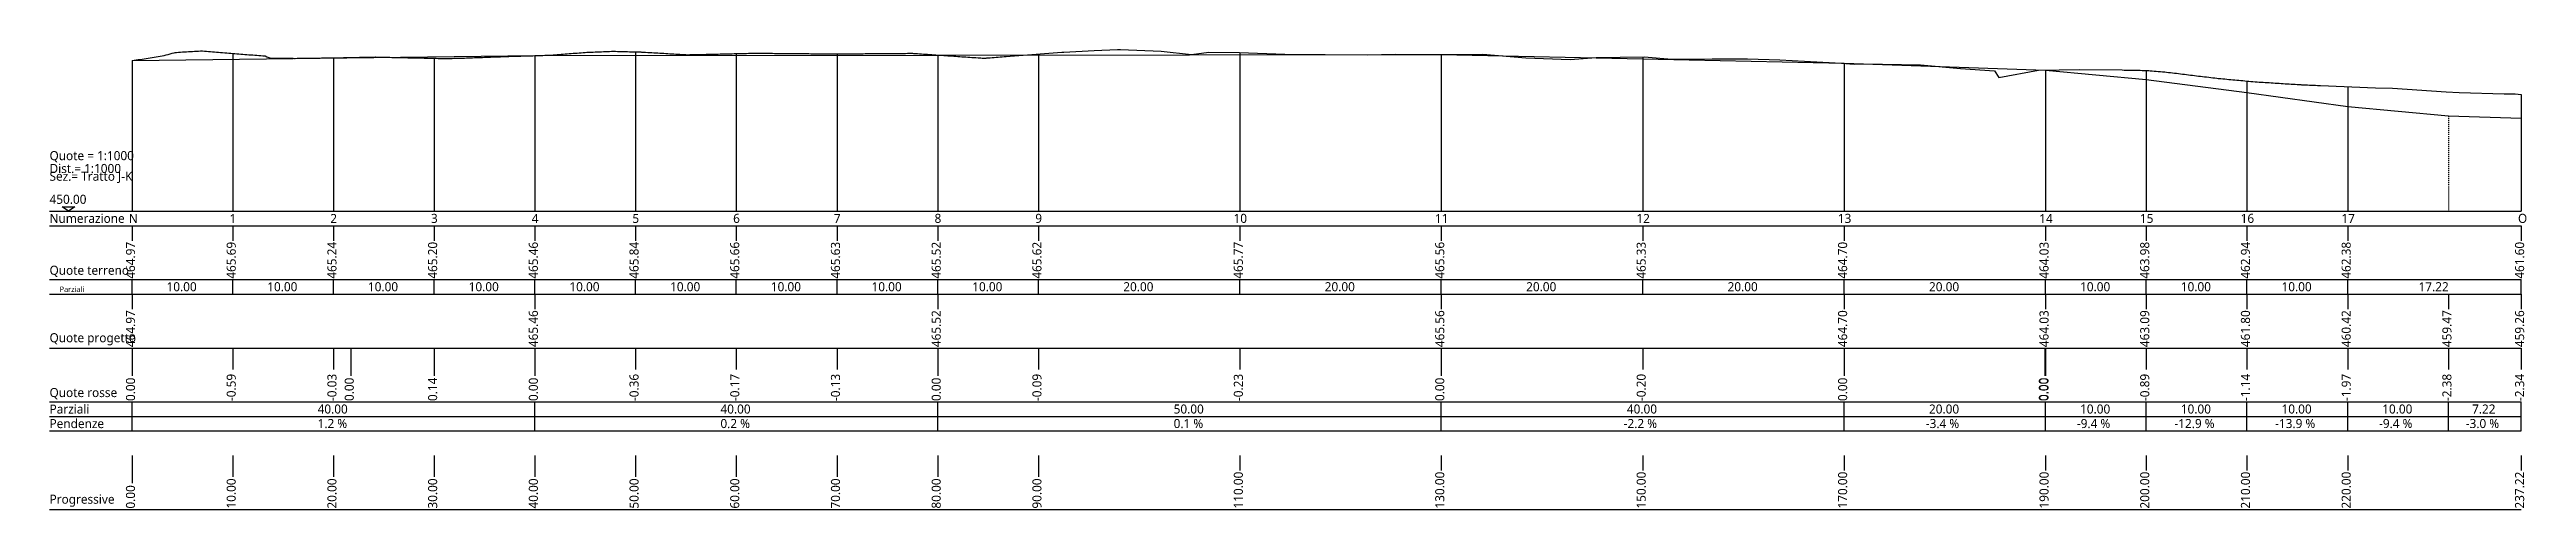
# Model space of a CAD drawing. Header units: metres. Extents: x 619713 to 619959, y 4496645 to 4496691.
import ezdxf

# ---------------------------------------------------------------- set-up
doc = ezdxf.new("R2010")
doc.units = ezdxf.units.M
doc.linetypes.add('THOPOS0', pattern=[1, 1])
doc.linetypes.add('THOPOS3', pattern=[0.2, 0.1, -0.1])
for name, color, linetype in [('Linee fincatura', 7, 'THOPOS0'), ('Linee sezione progetto', 7, 'THOPOS3'), ('Linee sezione terreno', 7, 'THOPOS0'), ('PR_PROFILO COSTRUZIONE', 10, 'THOPOS0'), ('PR_PROFILO REALE', 253, 'THOPOS0'), ('Testi fincatura', 7, 'THOPOS0')]:
    doc.layers.add(name, color=color, linetype=linetype)
doc.styles.get("Standard").update_dxf_attribs({"font": 'trebuc.ttf'})

msp = doc.modelspace()

# ---------------------------------------------------------------- linework, layer by layer
at = {"layer": 'Linee fincatura'}
for p, q in [((619712.660775, 4496675.022714), (619958.070063, 4496675.022714)), ((619712.660775, 4496673.582711), (619958.070063, 4496673.582711)), ((619712.660775, 4496668.2277), (619958.070063, 4496668.2277)), ((619720.850775, 4496666.787698), (619720.850775, 4496668.227698)), ((619730.85077, 4496666.787698), (619730.85077, 4496668.227698)), ((619740.850765, 4496666.787698), (619740.850765, 4496668.227698)), ((619750.85076, 4496666.787698), (619750.85076, 4496668.227698)), ((619760.850754, 4496666.787698), (619760.850754, 4496668.227698)), ((619770.850749, 4496666.787698), (619770.850749, 4496668.227698)), ((619780.850743, 4496666.787698), (619780.850743, 4496668.227698)), ((619790.850738, 4496666.787698), (619790.850738, 4496668.227698)), ((619800.850733, 4496666.787698), (619800.850733, 4496668.227698)), ((619810.850729, 4496666.787698), (619810.850729, 4496668.227698)), ((619830.850729, 4496666.787698), (619830.850729, 4496668.227698)), ((619850.850729, 4496666.787698), (619850.850729, 4496668.227698)), ((619870.850729, 4496666.787698), (619870.850729, 4496668.227698)), ((619890.850729, 4496666.787698), (619890.850729, 4496668.227698)), ((619910.850729, 4496666.787698), (619910.850729, 4496668.227698)), ((619920.850728, 4496666.787698), (619920.850728, 4496668.227698)), ((619930.850727, 4496666.787698), (619930.850727, 4496668.227698)), ((619940.850726, 4496666.787698), (619940.850726, 4496668.227698)), ((619958.070063, 4496666.787698), (619958.070063, 4496668.227698)), ((619712.660775, 4496666.787698), (619958.070063, 4496666.787698)), ((619712.660775, 4496661.432687), (619958.070063, 4496661.432687)), ((619712.660775, 4496656.077676), (619958.070063, 4496656.077676)), ((619720.850775, 4496654.637673), (619720.850775, 4496656.077673)), ((619760.850754, 4496654.637673), (619760.850754, 4496656.077673)), ((619800.850733, 4496654.637673), (619800.850733, 4496656.077673)), ((619850.850729, 4496654.637673), (619850.850729, 4496656.077673)), ((619890.850729, 4496654.637673), (619890.850729, 4496656.077673)), ((619910.850729, 4496654.637673), (619910.850729, 4496656.077673)), ((619920.850728, 4496654.637673), (619920.850728, 4496656.077673)), ((619930.850727, 4496654.637673), (619930.850727, 4496656.077673)), ((619940.850726, 4496654.637673), (619940.850726, 4496656.077673)), ((619950.850726, 4496654.637673), (619950.850726, 4496656.077673)), ((619958.070063, 4496654.637673), (619958.070063, 4496656.077673)), ((619712.660775, 4496654.637673), (619958.070063, 4496654.637673)), ((619712.660775, 4496653.197671), (619958.070063, 4496653.197671)), ((619720.850775, 4496653.197671), (619720.850775, 4496654.637671)), ((619760.850754, 4496653.197671), (619760.850754, 4496654.637671)), ((619800.850733, 4496653.197671), (619800.850733, 4496654.637671)), ((619850.850729, 4496653.197671), (619850.850729, 4496654.637671)), ((619890.850729, 4496653.197671), (619890.850729, 4496654.637671)), ((619910.850729, 4496653.197671), (619910.850729, 4496654.637671)), ((619920.850728, 4496653.197671), (619920.850728, 4496654.637671)), ((619930.850727, 4496653.197671), (619930.850727, 4496654.637671)), ((619940.850726, 4496653.197671), (619940.850726, 4496654.637671)), ((619950.850726, 4496653.197671), (619950.850726, 4496654.637671)), ((619958.070063, 4496653.197671), (619958.070063, 4496654.637671)), ((619712.660775, 4496645.394692), (619958.070063, 4496645.394692))]:
    msp.add_line(p, q, dxfattribs=at)
msp.add_lwpolyline([(619714.550775, 4496675.022714), (619713.920775, 4496675.472714), (619715.180775, 4496675.472714), (619714.550775, 4496675.022714)], close=True, dxfattribs=at)
at = {"layer": 'Linee sezione progetto'}
for p, q in [((619720.850775, 4496689.990029), (619720.850775, 4496675.022714)), ((619760.850754, 4496690.483041), (619760.850754, 4496675.022714)), ((619800.850733, 4496690.543221), (619800.850733, 4496675.022714)), ((619850.850729, 4496690.586465), (619850.850729, 4496675.022714)), ((619890.850729, 4496689.726022), (619890.850729, 4496675.022714)), ((619910.850729, 4496689.051492), (619910.850729, 4496675.022714)), ((619920.850728, 4496688.11266), (619920.850728, 4496675.022714)), ((619930.850727, 4496686.825167), (619930.850727, 4496675.022714)), ((619940.850726, 4496685.438007), (619940.850726, 4496675.022714)), ((619950.850726, 4496684.497584), (619950.850726, 4496675.022714)), ((619958.070063, 4496684.282905), (619958.070063, 4496675.022714))]:
    msp.add_line(p, q, dxfattribs=at)
at = {"layer": 'Linee sezione terreno'}
for p, q in [((619720.850775, 4496689.990029), (619720.850775, 4496675.022714)), ((619730.85077, 4496690.708077), (619730.85077, 4496675.022714)), ((619740.850765, 4496690.264993), (619740.850765, 4496675.022714)), ((619750.85076, 4496690.222634), (619750.85076, 4496675.022714)), ((619760.850754, 4496690.483041), (619760.850754, 4496675.022714)), ((619770.850749, 4496690.858407), (619770.850749, 4496675.022714)), ((619780.850743, 4496690.682961), (619780.850743, 4496675.022714)), ((619790.850738, 4496690.654885), (619790.850738, 4496675.022714)), ((619800.850733, 4496690.543221), (619800.850733, 4496675.022714)), ((619810.850729, 4496690.645577), (619810.850729, 4496675.022714)), ((619830.850729, 4496690.79493), (619830.850729, 4496675.022714)), ((619850.850729, 4496690.586465), (619850.850729, 4496675.022714)), ((619870.850729, 4496690.351296), (619870.850729, 4496675.022714)), ((619890.850729, 4496689.726022), (619890.850729, 4496675.022714)), ((619910.850729, 4496689.051492), (619910.850729, 4496675.022714)), ((619920.850728, 4496689.006722), (619920.850728, 4496675.022714)), ((619930.850727, 4496687.960305), (619930.850727, 4496675.022714)), ((619940.850726, 4496687.404275), (619940.850726, 4496675.022714)), ((619958.070063, 4496686.618905), (619958.070063, 4496675.022714))]:
    msp.add_line(p, q, dxfattribs=at)
at = {"layer": 'PR_PROFILO COSTRUZIONE'}
msp.add_lwpolyline([(619720.850775, 4496689.990029), (619760.850754, 4496690.483041), (619800.850733, 4496690.543221), (619850.850729, 4496690.586465), (619890.850729, 4496689.726022), (619910.850729, 4496689.051492), (619920.850728, 4496688.11266), (619930.850727, 4496686.825167), (619940.850726, 4496685.438007), (619950.850726, 4496684.497584), (619958.070063, 4496684.282905)], dxfattribs=at)
at = {"layer": 'PR_PROFILO REALE'}
msp.add_lwpolyline([(619720.850775, 4496689.990029), (619721.050775, 4496690.020364), (619721.250775, 4496690.051003), (619721.450775, 4496690.081948), (619721.650775, 4496690.113168), (619721.850775, 4496690.144692), (619722.050775, 4496690.176492), (619722.250775, 4496690.208596), (619722.450775, 4496690.241006), (619722.650775, 4496690.27369), (619722.850774, 4496690.30668), (619723.050774, 4496690.339974), (619723.250774, 4496690.373544), (619723.450774, 4496690.407418), (619723.650774, 4496690.441567), (619723.850774, 4496690.476022), (619724.050774, 4496690.510751), (619724.148624, 4496690.527871), (619724.250774, 4496690.55549), (619724.450774, 4496690.609933), (619724.650774, 4496690.664742), (619724.850773, 4496690.719979), (619725.050773, 4496690.775582), (619725.141004, 4496690.800851), (619725.250773, 4496690.807748), (619725.450773, 4496690.820229), (619725.650773, 4496690.83262), (619725.850773, 4496690.844949), (619726.050773, 4496690.857186), (619726.250773, 4496690.869332), (619726.450773, 4496690.881417), (619726.650773, 4496690.89338), (619726.850773, 4496690.905282), (619727.050772, 4496690.917123), (619727.250772, 4496690.928842), (619727.450772, 4496690.940499), (619727.650772, 4496690.952065), (619727.750128, 4496690.957772), (619727.850772, 4496690.949807), (619728.050772, 4496690.933938), (619728.250772, 4496690.918038), (619728.450772, 4496690.902078), (619728.650772, 4496690.886086), (619728.850772, 4496690.870065), (619729.050771, 4496690.854043), (619729.250771, 4496690.83793), (619729.450771, 4496690.821816), (619729.650771, 4496690.805673), (619729.850771, 4496690.789498), (619730.050771, 4496690.773263), (619730.250771, 4496690.757028), (619730.450771, 4496690.740731), (619730.650771, 4496690.724435), (619730.850771, 4496690.708077), (619731.05077, 4496690.691689), (619731.25077, 4496690.675271), (619731.45077, 4496690.658853), (619731.65077, 4496690.642373), (619731.770315, 4496690.632485), (619731.85077, 4496690.625985), (619732.05077, 4496690.60978), (619732.25077, 4496690.593545), (619732.45077, 4496690.577279), (619732.65077, 4496690.560983), (619732.85077, 4496690.544625), (619733.05077, 4496690.528268), (619733.250769, 4496690.51188), (619733.450769, 4496690.495461), (619733.650769, 4496690.479012), (619733.850769, 4496690.462533), (619734.050769, 4496690.446023), (619734.057718, 4496690.445474), (619734.250769, 4496690.378396), (619734.450769, 4496690.309304), (619734.650769, 4496690.240609), (619734.658034, 4496690.238107), (619734.850769, 4496690.23713), (619735.050769, 4496690.236093), (619735.250768, 4496690.235055), (619735.450768, 4496690.234017), (619735.650768, 4496690.23298), (619735.850768, 4496690.231912), (619736.050768, 4496690.230874), (619736.250768, 4496690.229806), (619736.411493, 4496690.228951), (619736.450768, 4496690.2277), (619736.650768, 4496690.221261), (619736.850768, 4496690.214852), (619736.975781, 4496690.210824), (619737.050768, 4496690.211801), (619737.250767, 4496690.214456), (619737.450767, 4496690.217141), (619737.650767, 4496690.219827), (619737.850767, 4496690.222543), (619738.050767, 4496690.225259), (619738.250767, 4496690.228005), (619738.450767, 4496690.230752), (619738.650767, 4496690.233529), (619738.850767, 4496690.236306), (619739.050767, 4496690.239114), (619739.250767, 4496690.241921), (619739.450766, 4496690.24476), (619739.650766, 4496690.247598), (619739.850766, 4496690.250466), (619740.050766, 4496690.253335), (619740.250766, 4496690.256234), (619740.450766, 4496690.259133), (619740.650766, 4496690.262063), (619740.850766, 4496690.264993), (619741.050766, 4496690.267953), (619741.250766, 4496690.270944), (619741.450765, 4496690.273904), (619741.488788, 4496690.274484), (619741.650765, 4496690.277719), (619741.850765, 4496690.281716), (619742.050765, 4496690.285745), (619742.250765, 4496690.289773), (619742.450765, 4496690.293832), (619742.650765, 4496690.297891), (619742.850765, 4496690.301949), (619743.050765, 4496690.306039), (619743.250765, 4496690.310128), (619743.450764, 4496690.314248), (619743.650764, 4496690.318368), (619743.850764, 4496690.322518), (619744.050764, 4496690.326669), (619744.250764, 4496690.330819), (619744.450764, 4496690.335), (619744.650764, 4496690.339181), (619744.850764, 4496690.343392), (619744.978352, 4496690.346078), (619745.050764, 4496690.344613), (619745.250764, 4496690.340524), (619745.450764, 4496690.336465), (619745.650763, 4496690.332375), (619745.850763, 4496690.328317), (619746.050763, 4496690.324227), (619746.250763, 4496690.320138), (619746.450763, 4496690.316018), (619746.650763, 4496690.311929), (619746.850763, 4496690.307809), (619747.050763, 4496690.303719), (619747.250763, 4496690.2996), (619747.450763, 4496690.29548), (619747.650762, 4496690.29136), (619747.850762, 4496690.287209), (619748.050762, 4496690.28309), (619748.250762, 4496690.278939), (619748.450762, 4496690.274819), (619748.650762, 4496690.270669), (619748.850762, 4496690.266519), (619749.050762, 4496690.262368), (619749.250762, 4496690.258187), (619749.450762, 4496690.254037), (619749.650761, 4496690.249856), (619749.850761, 4496690.245706), (619750.050761, 4496690.241525), (619750.250761, 4496690.237344), (619750.383549, 4496690.234567), (619750.450761, 4496690.232858), (619750.650761, 4496690.227761), (619750.850761, 4496690.222634), (619751.050761, 4496690.217507), (619751.250761, 4496690.21238), (619751.450761, 4496690.207223), (619751.650761, 4496690.202065), (619751.85076, 4496690.196908), (619752.018136, 4496690.192574), (619752.05076, 4496690.193429), (619752.25076, 4496690.19877), (619752.45076, 4496690.20408), (619752.65076, 4496690.209451), (619752.85076, 4496690.214791), (619753.05076, 4496690.220193), (619753.25076, 4496690.225564), (619753.45076, 4496690.230966), (619753.585323, 4496690.234628), (619753.65076, 4496690.236978), (619753.850759, 4496690.24421), (619754.050759, 4496690.251443), (619754.250759, 4496690.258706), (619754.450759, 4496690.265969), (619754.650759, 4496690.273232), (619754.850759, 4496690.280496), (619755.050759, 4496690.287789), (619755.250759, 4496690.295114), (619755.450759, 4496690.302407), (619755.650759, 4496690.309731), (619755.850758, 4496690.317086), (619756.050758, 4496690.32441), (619756.250758, 4496690.331765), (619756.450758, 4496690.33912), (619756.650758, 4496690.346505), (619756.850758, 4496690.35389), (619757.050758, 4496690.361276), (619757.250758, 4496690.368691), (619757.450758, 4496690.376107), (619757.650758, 4496690.383523), (619757.850758, 4496690.390939), (619758.050757, 4496690.398385), (619758.250757, 4496690.405831), (619758.439854, 4496690.412881), (619758.450757, 4496690.413217), (619758.650757, 4496690.419015), (619758.850757, 4496690.424813), (619759.050757, 4496690.430642), (619759.250757, 4496690.436471), (619759.450757, 4496690.442269), (619759.650757, 4496690.448098), (619759.850757, 4496690.453927), (619760.050756, 4496690.459756), (619760.250756, 4496690.465585), (619760.450756, 4496690.471414), (619760.650756, 4496690.477242), (619760.850756, 4496690.483071), (619761.050756, 4496690.4889), (619761.250756, 4496690.494729), (619761.450756, 4496690.500558), (619761.650756, 4496690.506417), (619761.850756, 4496690.512246), (619762.050755, 4496690.518075), (619762.155229, 4496690.521127), (619762.250755, 4496690.528451), (619762.450755, 4496690.54374), (619762.650755, 4496690.55906), (619762.850755, 4496690.57438), (619763.050755, 4496690.589669), (619763.250755, 4496690.604989), (619763.450755, 4496690.620309), (619763.650755, 4496690.635629), (619763.850755, 4496690.650948), (619764.050755, 4496690.666268), (619764.250754, 4496690.681588), (619764.450754, 4496690.696908), (619764.650754, 4496690.712228), (619764.850754, 4496690.727548), (619765.050754, 4496690.742867), (619765.250754, 4496690.758157), (619765.450754, 4496690.773477), (619765.650754, 4496690.788796), (619765.850754, 4496690.804116), (619766.019002, 4496690.816995), (619766.050754, 4496690.818185), (619766.250753, 4496690.825723), (619766.450753, 4496690.833291), (619766.650753, 4496690.84089), (619766.850753, 4496690.848489), (619767.050753, 4496690.856149), (619767.250753, 4496690.863809), (619767.450753, 4496690.87153), (619767.650753, 4496690.87925), (619767.850753, 4496690.887002), (619768.050753, 4496690.894814), (619768.250752, 4496690.902627), (619768.450752, 4496690.91047), (619768.630182, 4496690.91752), (619768.650752, 4496690.91697), (619768.850752, 4496690.911447), (619769.050752, 4496690.905984), (619769.250752, 4496690.900552), (619769.450752, 4496690.89515), (619769.650752, 4496690.88981), (619769.850752, 4496690.884469), (619770.050752, 4496690.879189), (619770.250752, 4496690.87394), (619770.450751, 4496690.868722), (619770.650751, 4496690.863534), (619770.850751, 4496690.858407), (619771.050751, 4496690.853311), (619771.250751, 4496690.848245), (619771.376125, 4496690.845071), (619771.450751, 4496690.840676), (619771.650751, 4496690.828866), (619771.850751, 4496690.817056), (619772.050751, 4496690.805276), (619772.250751, 4496690.793496), (619772.45075, 4496690.781747), (619772.65075, 4496690.770028), (619772.85075, 4496690.758309), (619773.05075, 4496690.746621), (619773.25075, 4496690.734933), (619773.45075, 4496690.723275), (619773.65075, 4496690.711648), (619773.85075, 4496690.700021), (619774.05075, 4496690.688394), (619774.25075, 4496690.676827), (619774.450749, 4496690.665231), (619774.650749, 4496690.653695), (619774.850749, 4496690.642159), (619775.050749, 4496690.630654), (619775.250749, 4496690.619149), (619775.450749, 4496690.607675), (619775.650749, 4496690.59623), (619775.850749, 4496690.584786), (619776.029203, 4496690.574594), (619776.050749, 4496690.575082), (619776.250749, 4496690.579415), (619776.450749, 4496690.58381), (619776.650748, 4496690.588174), (619776.850748, 4496690.592568), (619777.050748, 4496690.596993), (619777.250748, 4496690.601418), (619777.450748, 4496690.605844), (619777.650748, 4496690.610299), (619777.850748, 4496690.614755), (619778.050748, 4496690.61921), (619778.250748, 4496690.623696), (619778.450748, 4496690.628182), (619778.650747, 4496690.632699), (619778.850747, 4496690.637185), (619779.050747, 4496690.641732), (619779.250747, 4496690.646279), (619779.450747, 4496690.650826), (619779.650747, 4496690.655374), (619779.850747, 4496690.659951), (619780.050747, 4496690.664529), (619780.250747, 4496690.669137), (619780.450747, 4496690.673715), (619780.650746, 4496690.678353), (619780.850746, 4496690.682961), (619781.050746, 4496690.6876), (619781.250746, 4496690.692269), (619781.450746, 4496690.696908), (619781.650746, 4496690.701577), (619781.799856, 4496690.705087), (619781.850746, 4496690.706368), (619782.050746, 4496690.711404), (619782.250746, 4496690.71647), (619782.450746, 4496690.721536), (619782.650746, 4496690.726632), (619782.68383, 4496690.727456), (619782.850745, 4496690.7259), (619783.050745, 4496690.724038), (619783.250745, 4496690.722177), (619783.450745, 4496690.720284), (619783.494783, 4496690.719888), (619783.650745, 4496690.718453), (619783.850745, 4496690.716592), (619784.050745, 4496690.714761), (619784.250745, 4496690.712899), (619784.450745, 4496690.711038), (619784.650745, 4496690.709207), (619784.850744, 4496690.707345), (619785.050744, 4496690.705483), (619785.250744, 4496690.703622), (619785.450744, 4496690.70176), (619785.650744, 4496690.699868), (619785.850744, 4496690.698007), (619786.050744, 4496690.696145), (619786.250744, 4496690.694253), (619786.450744, 4496690.692391), (619786.650744, 4496690.690499), (619786.850743, 4496690.688607), (619787.050743, 4496690.686746), (619787.250743, 4496690.684854), (619787.450743, 4496690.682961), (619787.650743, 4496690.681069), (619787.850743, 4496690.679177), (619788.050743, 4496690.677285), (619788.250743, 4496690.675363), (619788.450743, 4496690.67347), (619788.650743, 4496690.671578), (619788.850743, 4496690.669656), (619789.050742, 4496690.667764), (619789.250742, 4496690.665841), (619789.450742, 4496690.663918), (619789.650742, 4496690.662026), (619789.850742, 4496690.660104), (619790.050742, 4496690.658181), (619790.250742, 4496690.656259), (619790.450742, 4496690.654336), (619790.598855, 4496690.652902), (619790.650742, 4496690.653329), (619790.850742, 4496690.654885), (619791.050741, 4496690.656472), (619791.250741, 4496690.658029), (619791.450741, 4496690.659615), (619791.650741, 4496690.661202), (619791.850741, 4496690.662789), (619792.050741, 4496690.664376), (619792.250741, 4496690.665963), (619792.450741, 4496690.66755), (619792.650741, 4496690.669137), (619792.850741, 4496690.670724), (619793.050741, 4496690.672311), (619793.25074, 4496690.673898), (619793.45074, 4496690.675485), (619793.65074, 4496690.677072), (619793.85074, 4496690.678689), (619794.05074, 4496690.680276), (619794.25074, 4496690.681863), (619794.45074, 4496690.68348), (619794.65074, 4496690.685067), (619794.85074, 4496690.686685), (619795.05074, 4496690.688271), (619795.250739, 4496690.689889), (619795.450739, 4496690.691476), (619795.650739, 4496690.693093), (619795.850739, 4496690.694711), (619796.050739, 4496690.696298), (619796.250739, 4496690.697915), (619796.450739, 4496690.699532), (619796.650739, 4496690.70115), (619796.850739, 4496690.702767), (619797.050739, 4496690.704354), (619797.250738, 4496690.705972), (619797.450738, 4496690.707589), (619797.650738, 4496690.709207), (619797.850738, 4496690.710824), (619798.050738, 4496690.712441), (619798.071286, 4496690.712625), (619798.250738, 4496690.713906), (619798.346023, 4496690.714578), (619798.450738, 4496690.707437), (619798.650738, 4496690.693795), (619798.850738, 4496690.680154), (619799.050738, 4496690.666512), (619799.250738, 4496690.652841), (619799.450737, 4496690.639169), (619799.650737, 4496690.625497), (619799.850737, 4496690.611794), (619800.050737, 4496690.598123), (619800.250737, 4496690.58439), (619800.450737, 4496690.570687), (619800.650737, 4496690.556954), (619800.850737, 4496690.543221), (619801.050737, 4496690.529489), (619801.250737, 4496690.515725), (619801.450736, 4496690.501962), (619801.650736, 4496690.488198), (619801.850736, 4496690.474435), (619802.050736, 4496690.460641), (619802.250736, 4496690.446877), (619802.450736, 4496690.433083), (619802.650736, 4496690.419259), (619802.850736, 4496690.405465), (619803.050736, 4496690.391641), (619803.250736, 4496690.377816), (619803.450735, 4496690.363992), (619803.650735, 4496690.350167), (619803.850735, 4496690.336343), (619804.050735, 4496690.322488), (619804.250735, 4496690.308633), (619804.450735, 4496690.294778), (619804.650735, 4496690.280923), (619804.850735, 4496690.267068), (619805.050735, 4496690.253182), (619805.144774, 4496690.246652), (619805.250735, 4496690.238534), (619805.406096, 4496690.226602), (619805.450735, 4496690.230172), (619805.650734, 4496690.246133), (619805.730379, 4496690.25248), (619805.850734, 4496690.261727), (619806.050734, 4496690.277108), (619806.250734, 4496690.292458), (619806.450734, 4496690.307809), (619806.650734, 4496690.32319), (619806.850734, 4496690.33854), (619807.050734, 4496690.353921), (619807.250734, 4496690.369271), (619807.450734, 4496690.384622), (619807.650733, 4496690.399972), (619808.030055, 4496690.429086), (619813.17012, 4496690.823617), (619813.360385, 4496690.834603), (619816.368126, 4496690.986489), (619818.698757, 4496691.082253), (619819.006427, 4496691.089669), (619823.046927, 4496690.930612), (619826.040193, 4496690.586251), (619827.75354, 4496690.816415), (619830.811341, 4496690.796487), (619835.313937, 4496690.619851), (619839.320819, 4496690.579171), (619843.476443, 4496690.548959), (619846.315461, 4496690.640847), (619850.500794, 4496690.584176), (619854.959296, 4496690.613229), (619859.260138, 4496690.271646), (619863.642802, 4496690.08735), (619866.229059, 4496690.305093), (619870.995853, 4496690.352731), (619873.747298, 4496690.135476), (619877.737901, 4496690.167794), (619881.25059, 4496690.17286), (619884.463293, 4496690.05021), (619890.58074, 4496689.747567), (619891.852361, 4496689.646066), (619892.785293, 4496689.656808), (619898.41699, 4496689.562325), (619902.418297, 4496689.20884), (619905.781951, 4496688.97889), (619906.222691, 4496688.31434), (619910.160276, 4496689.038583), (619914.250709, 4496689.115029), (619918.445819, 4496689.056527), (619918.645819, 4496689.05375), (619918.845819, 4496689.050973), (619919.045819, 4496689.048196), (619919.245819, 4496689.045449), (619919.445819, 4496689.042703), (619919.645819, 4496689.039956), (619919.732879, 4496689.038766), (619919.845819, 4496689.035531), (619920.045819, 4496689.029794), (619920.245819, 4496689.024056), (619920.445819, 4496689.018319), (619920.645819, 4496689.012582), (619920.845819, 4496689.006875), (619921.045819, 4496689.001138), (619921.097151, 4496688.999673), (619921.245819, 4496688.987191), (619921.445819, 4496688.970437), (619921.645819, 4496688.953713), (619921.845819, 4496688.936959), (619922.045819, 4496688.920205), (619922.245819, 4496688.903481), (619922.445819, 4496688.886727), (619922.645819, 4496688.870004), (619922.698333, 4496688.865609), (619922.845819, 4496688.84736), (619923.045819, 4496688.82264), (619923.245819, 4496688.797952), (619923.445818, 4496688.773293), (619923.645818, 4496688.748666), (619923.845818, 4496688.724099), (619924.045818, 4496688.699532), (619924.245818, 4496688.675027), (619924.445818, 4496688.650521), (619924.645818, 4496688.626077), (619924.845818, 4496688.601663), (619925.045818, 4496688.577279), (619925.245818, 4496688.552926), (619925.445818, 4496688.528604), (619925.645818, 4496688.504342), (619925.845818, 4496688.480081), (619926.045818, 4496688.45588), (619926.245818, 4496688.43171), (619926.445818, 4496688.407571), (619926.645818, 4496688.383462), (619926.845818, 4496688.359384), (619927.045818, 4496688.335366), (619927.245818, 4496688.311349), (619927.445818, 4496688.287393), (619927.645818, 4496688.263467), (619927.845818, 4496688.239572), (619928.002892, 4496688.220834), (619928.045818, 4496688.216866), (619928.245818, 4496688.198403), (619928.445818, 4496688.179971), (619928.645818, 4496688.161538), (619928.845818, 4496688.143136), (619929.045818, 4496688.124795), (619929.245818, 4496688.106454), (619929.445818, 4496688.088143), (619929.645818, 4496688.069863), (619929.845818, 4496688.051614), (619930.045818, 4496688.033395), (619930.245818, 4496688.015176), (619930.445818, 4496687.997018), (619930.645818, 4496687.97886), (619930.845818, 4496687.960763), (619931.045818, 4496687.942666), (619931.245818, 4496687.9246), (619931.445818, 4496687.906564), (619931.645818, 4496687.888558), (619931.70729, 4496687.883035), (619931.845818, 4496687.874001), (619932.045818, 4496687.861001), (619932.245818, 4496687.848), (619932.445818, 4496687.835031), (619932.645818, 4496687.822122), (619932.845818, 4496687.809213), (619933.045818, 4496687.796334), (619933.245818, 4496687.783486), (619933.445817, 4496687.770638), (619933.645817, 4496687.757852), (619933.845817, 4496687.745095), (619934.045817, 4496687.732339), (619934.245817, 4496687.719644), (619934.445817, 4496687.706948), (619934.645817, 4496687.694314), (619934.845817, 4496687.68168), (619935.045817, 4496687.669076), (619935.245817, 4496687.656503), (619935.445817, 4496687.64396), (619935.645817, 4496687.631448), (619935.845817, 4496687.618966), (619936.045817, 4496687.606515), (619936.184207, 4496687.597909), (619936.245817, 4496687.594369), (619936.291585, 4496687.591744), (619936.445817, 4496687.585366), (619936.645817, 4496687.577096), (619936.832339, 4496687.569436), (619936.845817, 4496687.568856), (619937.045817, 4496687.560525), (619937.245817, 4496687.552194), (619937.445817, 4496687.543893), (619937.645817, 4496687.535623), (619937.845817, 4496687.527383), (619938.139428, 4496687.515328), (619943.616989, 4496687.290994), (619945.299954, 4496687.256234), (619950.642981, 4496686.877633), (619951.927247, 4496686.814767), (619956.388073, 4496686.698739), (619957.490303, 4496686.695687), (619958.070063, 4496686.618905)], dxfattribs=at)
at = {"layer": 'Testi fincatura'}
for points in [[(619720.850775, 4496673.582711), (619720.850775, 4496673.43421), (619720.850775, 4496672.246197), (619720.850775, 4496672.097695)], [(619730.850771, 4496673.582711), (619730.850771, 4496673.43421), (619730.850771, 4496672.246197), (619730.850771, 4496672.097695)], [(619740.850766, 4496673.582711), (619740.850766, 4496673.43421), (619740.850766, 4496672.246197), (619740.850766, 4496672.097695)], [(619750.85076, 4496673.582711), (619750.85076, 4496673.43421), (619750.85076, 4496672.246197), (619750.85076, 4496672.097695)], [(619760.850753, 4496673.582711), (619760.850753, 4496673.43421), (619760.850753, 4496672.246197), (619760.850753, 4496672.097695)], [(619770.850749, 4496673.582711), (619770.850749, 4496673.43421), (619770.850749, 4496672.246197), (619770.850749, 4496672.097695)], [(619780.850745, 4496673.582711), (619780.850745, 4496673.43421), (619780.850745, 4496672.246197), (619780.850745, 4496672.097695)], [(619790.850737, 4496673.582711), (619790.850737, 4496673.43421), (619790.850737, 4496672.246197), (619790.850737, 4496672.097695)], [(619800.85073, 4496673.582711), (619800.85073, 4496673.43421), (619800.85073, 4496672.246197), (619800.85073, 4496672.097695)], [(619810.85073, 4496673.582711), (619810.85073, 4496673.43421), (619810.85073, 4496672.246197), (619810.85073, 4496672.097695)], [(619830.85073, 4496673.582711), (619830.85073, 4496673.43421), (619830.85073, 4496672.246197), (619830.85073, 4496672.097695)], [(619850.85073, 4496673.582711), (619850.85073, 4496673.43421), (619850.85073, 4496672.246197), (619850.85073, 4496672.097695)], [(619870.85073, 4496673.582711), (619870.85073, 4496673.43421), (619870.85073, 4496672.246197), (619870.85073, 4496672.097695)], [(619890.85073, 4496673.582711), (619890.85073, 4496673.43421), (619890.85073, 4496672.246197), (619890.85073, 4496672.097695)], [(619910.85073, 4496673.582711), (619910.85073, 4496673.43421), (619910.85073, 4496672.246197), (619910.85073, 4496672.097695)], [(619920.85073, 4496673.582711), (619920.85073, 4496673.43421), (619920.85073, 4496672.246197), (619920.85073, 4496672.097695)], [(619930.85073, 4496673.582711), (619930.85073, 4496673.43421), (619930.85073, 4496672.246197), (619930.85073, 4496672.097695)], [(619940.85073, 4496673.582711), (619940.85073, 4496673.43421), (619940.85073, 4496672.246197), (619940.85073, 4496672.097695)], [(619958.070059, 4496673.582711), (619958.070059, 4496673.43421), (619958.070059, 4496672.246197), (619958.070059, 4496672.097695)], [(619720.850775, 4496666.787698), (619720.850775, 4496666.639196), (619720.850775, 4496665.451183), (619720.850775, 4496665.302682)], [(619760.850753, 4496666.787698), (619760.850753, 4496666.639196), (619760.850753, 4496665.451183), (619760.850753, 4496665.302682)], [(619800.85073, 4496666.787698), (619800.85073, 4496666.639196), (619800.85073, 4496665.451183), (619800.85073, 4496665.302682)], [(619850.85073, 4496666.787698), (619850.85073, 4496666.639196), (619850.85073, 4496665.451183), (619850.85073, 4496665.302682)], [(619890.85073, 4496666.787698), (619890.85073, 4496666.639196), (619890.85073, 4496665.451183), (619890.85073, 4496665.302682)], [(619910.85073, 4496666.787698), (619910.85073, 4496666.639196), (619910.85073, 4496665.451183), (619910.85073, 4496665.302682)], [(619920.85073, 4496666.787698), (619920.85073, 4496666.639196), (619920.85073, 4496665.451183), (619920.85073, 4496665.302682)], [(619930.85073, 4496666.787698), (619930.85073, 4496666.639196), (619930.85073, 4496665.451183), (619930.85073, 4496665.302682)], [(619940.85073, 4496666.787698), (619940.85073, 4496666.639196), (619940.85073, 4496665.451183), (619940.85073, 4496665.302682)], [(619950.85073, 4496666.787698), (619950.85073, 4496666.639196), (619950.85073, 4496665.451183), (619950.85073, 4496665.302682)], [(619958.070059, 4496666.787698), (619958.070059, 4496666.639196), (619958.070059, 4496665.451183), (619958.070059, 4496665.302682)], [(619720.850775, 4496661.432687), (619720.850775, 4496661.158184), (619720.850775, 4496658.962164), (619720.850775, 4496658.687661)], [(619730.850771, 4496661.432687), (619730.850771, 4496661.221185), (619730.850771, 4496659.529168), (619730.850771, 4496659.317666)], [(619740.850766, 4496661.432687), (619740.850766, 4496661.221185), (619740.850766, 4496659.529168), (619740.850766, 4496659.317666)], [(619742.569104, 4496661.432687), (619742.569104, 4496661.158184), (619742.569104, 4496658.962164), (619742.569104, 4496658.687661)], [(619750.85076, 4496661.432687), (619750.85076, 4496661.158184), (619750.85076, 4496658.962164), (619750.85076, 4496658.687661)], [(619760.850753, 4496661.432687), (619760.850753, 4496661.158184), (619760.850753, 4496658.962164), (619760.850753, 4496658.687661)], [(619770.850749, 4496661.432687), (619770.850749, 4496661.221185), (619770.850749, 4496659.529168), (619770.850749, 4496659.317666)], [(619780.850745, 4496661.432687), (619780.850745, 4496661.221185), (619780.850745, 4496659.529168), (619780.850745, 4496659.317666)], [(619790.850737, 4496661.432687), (619790.850737, 4496661.221185), (619790.850737, 4496659.529168), (619790.850737, 4496659.317666)], [(619800.85073, 4496661.432687), (619800.85073, 4496661.158184), (619800.85073, 4496658.962164), (619800.85073, 4496658.687661)], [(619810.85073, 4496661.432687), (619810.85073, 4496661.221185), (619810.85073, 4496659.529168), (619810.85073, 4496659.317666)], [(619830.85073, 4496661.432687), (619830.85073, 4496661.221185), (619830.85073, 4496659.529168), (619830.85073, 4496659.317666)], [(619850.85073, 4496661.432687), (619850.85073, 4496661.158184), (619850.85073, 4496658.962164), (619850.85073, 4496658.687661)], [(619870.85073, 4496661.432687), (619870.85073, 4496661.221185), (619870.85073, 4496659.529168), (619870.85073, 4496659.317666)], [(619890.85073, 4496661.432687), (619890.85073, 4496661.158184), (619890.85073, 4496658.962164), (619890.85073, 4496658.687661)], [(619910.782706, 4496661.432687), (619910.782706, 4496661.158184), (619910.782706, 4496658.962164), (619910.782706, 4496658.687661)], [(619910.85073, 4496661.432687), (619910.85073, 4496661.158184), (619910.85073, 4496658.962164), (619910.85073, 4496658.687661)], [(619920.85073, 4496661.432687), (619920.85073, 4496661.221185), (619920.85073, 4496659.529168), (619920.85073, 4496659.317666)], [(619930.85073, 4496661.432687), (619930.85073, 4496661.221185), (619930.85073, 4496659.529168), (619930.85073, 4496659.317666)], [(619940.85073, 4496661.432687), (619940.85073, 4496661.221185), (619940.85073, 4496659.529168), (619940.85073, 4496659.317666)], [(619950.85073, 4496661.432687), (619950.85073, 4496661.221185), (619950.85073, 4496659.529168), (619950.85073, 4496659.317666)], [(619958.070059, 4496661.432687), (619958.070059, 4496661.221185), (619958.070059, 4496659.529168), (619958.070059, 4496659.317666)], [(619720.850775, 4496650.749703), (619720.850775, 4496650.475201), (619720.850775, 4496648.27918), (619720.850775, 4496648.004678)], [(619730.850771, 4496650.749703), (619730.850771, 4496650.538201), (619730.850771, 4496648.846185), (619730.850771, 4496648.634683)], [(619740.850766, 4496650.749703), (619740.850766, 4496650.538201), (619740.850766, 4496648.846185), (619740.850766, 4496648.634683)], [(619750.85076, 4496650.749703), (619750.85076, 4496650.538201), (619750.85076, 4496648.846185), (619750.85076, 4496648.634683)], [(619760.850753, 4496650.749703), (619760.850753, 4496650.538201), (619760.850753, 4496648.846185), (619760.850753, 4496648.634683)], [(619770.850749, 4496650.749703), (619770.850749, 4496650.538201), (619770.850749, 4496648.846185), (619770.850749, 4496648.634683)], [(619780.850745, 4496650.749703), (619780.850745, 4496650.538201), (619780.850745, 4496648.846185), (619780.850745, 4496648.634683)], [(619790.850737, 4496650.749703), (619790.850737, 4496650.538201), (619790.850737, 4496648.846185), (619790.850737, 4496648.634683)], [(619800.85073, 4496650.749703), (619800.85073, 4496650.538201), (619800.85073, 4496648.846185), (619800.85073, 4496648.634683)], [(619810.85073, 4496650.749703), (619810.85073, 4496650.538201), (619810.85073, 4496648.846185), (619810.85073, 4496648.634683)], [(619830.85073, 4496650.749703), (619830.85073, 4496650.601202), (619830.85073, 4496649.413189), (619830.85073, 4496649.264688)], [(619850.85073, 4496650.749703), (619850.85073, 4496650.601202), (619850.85073, 4496649.413189), (619850.85073, 4496649.264688)], [(619870.85073, 4496650.749703), (619870.85073, 4496650.601202), (619870.85073, 4496649.413189), (619870.85073, 4496649.264688)], [(619890.85073, 4496650.749703), (619890.85073, 4496650.601202), (619890.85073, 4496649.413189), (619890.85073, 4496649.264688)], [(619910.85073, 4496650.749703), (619910.85073, 4496650.601202), (619910.85073, 4496649.413189), (619910.85073, 4496649.264688)], [(619920.85073, 4496650.749703), (619920.85073, 4496650.601202), (619920.85073, 4496649.413189), (619920.85073, 4496649.264688)], [(619930.85073, 4496650.749703), (619930.85073, 4496650.601202), (619930.85073, 4496649.413189), (619930.85073, 4496649.264688)], [(619940.85073, 4496650.749703), (619940.85073, 4496650.601202), (619940.85073, 4496649.413189), (619940.85073, 4496649.264688)], [(619958.070059, 4496650.749703), (619958.070059, 4496650.601202), (619958.070059, 4496649.413189), (619958.070059, 4496649.264688)]]:
    msp.add_lwpolyline(points, dxfattribs=at)

# ---------------------------------------------------------------- texts
at = {"layer": 'Testi fincatura', "attachment_point": 7}
for s, insert, char_height, width in [('{\\fTrebuchet MS|b0|i0|c0|p34;Quote = 1:1000}', (619712.660775, 4496679.882713), 0.9, 12.6), ('{\\fTrebuchet MS|b0|i0|c0|p34;Dist.= 1:1000}', (619712.660775, 4496678.802714), 0.9, 11.7), ('{\\fTrebuchet MS|b0|i0|c0|p34;Sez.= Tratto J-K}', (619712.660775, 4496677.812714), 0.9, 14.4), ('{\\fTrebuchet MS|b0|i0|c0|p34;450.00}', (619712.660775, 4496675.742714), 0.9, 5.4), ('{\\fTrebuchet MS|b0|i0|c0|p34;Numerazione}', (619712.660775, 4496673.852711), 0.9, 9.9), ('{\\fTrebuchet MS|b0|i0|c0|p34;N}', (619720.535775, 4496673.852711), 0.9, 0.9), ('{\\fTrebuchet MS|b0|i0|c0|p34;1}', (619730.53577, 4496673.852711), 0.9, 0.9), ('{\\fTrebuchet MS|b0|i0|c0|p34;2}', (619740.535765, 4496673.852711), 0.9, 0.9), ('{\\fTrebuchet MS|b0|i0|c0|p34;3}', (619750.53576, 4496673.852711), 0.9, 0.9), ('{\\fTrebuchet MS|b0|i0|c0|p34;4}', (619760.535754, 4496673.852711), 0.9, 0.9), ('{\\fTrebuchet MS|b0|i0|c0|p34;5}', (619770.535749, 4496673.852711), 0.9, 0.9), ('{\\fTrebuchet MS|b0|i0|c0|p34;6}', (619780.535743, 4496673.852711), 0.9, 0.9), ('{\\fTrebuchet MS|b0|i0|c0|p34;7}', (619790.535738, 4496673.852711), 0.9, 0.9), ('{\\fTrebuchet MS|b0|i0|c0|p34;8}', (619800.535733, 4496673.852711), 0.9, 0.9), ('{\\fTrebuchet MS|b0|i0|c0|p34;9}', (619810.535729, 4496673.852711), 0.9, 0.9), ('{\\fTrebuchet MS|b0|i0|c0|p34;10}', (619830.220729, 4496673.852711), 0.9, 1.8), ('{\\fTrebuchet MS|b0|i0|c0|p34;11}', (619850.220729, 4496673.852711), 0.9, 1.8), ('{\\fTrebuchet MS|b0|i0|c0|p34;12}', (619870.220729, 4496673.852711), 0.9, 1.8), ('{\\fTrebuchet MS|b0|i0|c0|p34;13}', (619890.220729, 4496673.852711), 0.9, 1.8), ('{\\fTrebuchet MS|b0|i0|c0|p34;14}', (619910.220729, 4496673.852711), 0.9, 1.8), ('{\\fTrebuchet MS|b0|i0|c0|p34;15}', (619920.220728, 4496673.852711), 0.9, 1.8), ('{\\fTrebuchet MS|b0|i0|c0|p34;16}', (619930.220727, 4496673.852711), 0.9, 1.8), ('{\\fTrebuchet MS|b0|i0|c0|p34;17}', (619940.220726, 4496673.852711), 0.9, 1.8), ('{\\fTrebuchet MS|b0|i0|c0|p34;O}', (619957.755063, 4496673.852711), 0.9, 0.9), ('{\\fTrebuchet MS|b0|i0|c0|p34;Quote terreno}', (619712.660775, 4496668.4977), 0.9, 11.7), ('{\\fTrebuchet MS|b0|i0|c0|p34;Parziali}', (619713.668775, 4496666.994698), 0.54, 4.32), ('{\\fTrebuchet MS|b0|i0|c0|p34;10.00}', (619724.275773, 4496667.057698), 0.9, 4.5), ('{\\fTrebuchet MS|b0|i0|c0|p34;10.00}', (619734.275768, 4496667.057698), 0.9, 4.5), ('{\\fTrebuchet MS|b0|i0|c0|p34;10.00}', (619744.275762, 4496667.057698), 0.9, 4.5), ('{\\fTrebuchet MS|b0|i0|c0|p34;10.00}', (619754.275757, 4496667.057698), 0.9, 4.5), ('{\\fTrebuchet MS|b0|i0|c0|p34;10.00}', (619764.275752, 4496667.057698), 0.9, 4.5), ('{\\fTrebuchet MS|b0|i0|c0|p34;10.00}', (619774.275746, 4496667.057698), 0.9, 4.5), ('{\\fTrebuchet MS|b0|i0|c0|p34;10.00}', (619784.275741, 4496667.057698), 0.9, 4.5), ('{\\fTrebuchet MS|b0|i0|c0|p34;10.00}', (619794.275736, 4496667.057698), 0.9, 4.5), ('{\\fTrebuchet MS|b0|i0|c0|p34;10.00}', (619804.275731, 4496667.057698), 0.9, 4.5), ('{\\fTrebuchet MS|b0|i0|c0|p34;20.00}', (619819.275729, 4496667.057698), 0.9, 4.5), ('{\\fTrebuchet MS|b0|i0|c0|p34;20.00}', (619839.275729, 4496667.057698), 0.9, 4.5), ('{\\fTrebuchet MS|b0|i0|c0|p34;20.00}', (619859.275729, 4496667.057698), 0.9, 4.5), ('{\\fTrebuchet MS|b0|i0|c0|p34;20.00}', (619879.275729, 4496667.057698), 0.9, 4.5), ('{\\fTrebuchet MS|b0|i0|c0|p34;20.00}', (619899.275729, 4496667.057698), 0.9, 4.5), ('{\\fTrebuchet MS|b0|i0|c0|p34;10.00}', (619914.275728, 4496667.057698), 0.9, 4.5), ('{\\fTrebuchet MS|b0|i0|c0|p34;10.00}', (619924.275728, 4496667.057698), 0.9, 4.5), ('{\\fTrebuchet MS|b0|i0|c0|p34;10.00}', (619934.275726, 4496667.057698), 0.9, 4.5), ('{\\fTrebuchet MS|b0|i0|c0|p34;17.22}', (619947.885394, 4496667.057699), 0.9, 4.5), ('{\\fTrebuchet MS|b0|i0|c0|p34;Quote progetto}', (619712.660775, 4496661.702687), 0.9, 12.6), ('{\\fTrebuchet MS|b0|i0|c0|p34;Quote rosse}', (619712.660775, 4496656.347676), 0.9, 9.9), ('{\\fTrebuchet MS|b0|i0|c0|p34;Parziali}', (619712.660775, 4496654.907673), 0.9, 7.2), ('{\\fTrebuchet MS|b0|i0|c0|p34;40.00}', (619739.275765, 4496654.907673), 0.9, 4.5), ('{\\fTrebuchet MS|b0|i0|c0|p34;40.00}', (619779.275744, 4496654.907673), 0.9, 4.5), ('{\\fTrebuchet MS|b0|i0|c0|p34;50.00}', (619824.275731, 4496654.907673), 0.9, 4.5), ('{\\fTrebuchet MS|b0|i0|c0|p34;40.00}', (619869.275729, 4496654.907673), 0.9, 4.5), ('{\\fTrebuchet MS|b0|i0|c0|p34;20.00}', (619899.275729, 4496654.907673), 0.9, 4.5), ('{\\fTrebuchet MS|b0|i0|c0|p34;10.00}', (619914.275728, 4496654.907673), 0.9, 4.5), ('{\\fTrebuchet MS|b0|i0|c0|p34;10.00}', (619924.275728, 4496654.907673), 0.9, 4.5), ('{\\fTrebuchet MS|b0|i0|c0|p34;10.00}', (619934.275726, 4496654.907673), 0.9, 4.5), ('{\\fTrebuchet MS|b0|i0|c0|p34;10.00}', (619944.275726, 4496654.907673), 0.9, 4.5), ('{\\fTrebuchet MS|b0|i0|c0|p34;7.22}', (619953.200395, 4496654.907673), 0.9, 3.6), ('{\\fTrebuchet MS|b0|i0|c0|p34;Pendenze}', (619712.660775, 4496653.467671), 0.9, 7.2), ('{\\fTrebuchet MS|b0|i0|c0|p34;1.2 %}', (619739.275765, 4496653.467671), 0.9, 4.5), ('{\\fTrebuchet MS|b0|i0|c0|p34;0.2 %}', (619779.275744, 4496653.467671), 0.9, 4.5), ('{\\fTrebuchet MS|b0|i0|c0|p34;0.1 %}', (619824.275731, 4496653.467671), 0.9, 4.5), ('{\\fTrebuchet MS|b0|i0|c0|p34;-2.2 %}', (619868.960729, 4496653.467671), 0.9, 5.4), ('{\\fTrebuchet MS|b0|i0|c0|p34;-3.4 %}', (619898.960729, 4496653.467671), 0.9, 5.4), ('{\\fTrebuchet MS|b0|i0|c0|p34;-9.4 %}', (619913.960729, 4496653.467671), 0.9, 5.4), ('{\\fTrebuchet MS|b0|i0|c0|p34;-12.9 %}', (619923.645728, 4496653.467671), 0.9, 6.3), ('{\\fTrebuchet MS|b0|i0|c0|p34;-13.9 %}', (619933.645726, 4496653.467671), 0.9, 6.3), ('{\\fTrebuchet MS|b0|i0|c0|p34;-9.4 %}', (619943.960726, 4496653.467671), 0.9, 5.4), ('{\\fTrebuchet MS|b0|i0|c0|p34;-3.0 %}', (619952.570395, 4496653.467671), 0.9, 5.4), ('{\\fTrebuchet MS|b0|i0|c0|p34;Progressive}', (619712.660775, 4496645.664692), 0.9, 9.9)]:
    msp.add_mtext(s, dxfattribs=dict(at, insert=insert, char_height=char_height, width=width))
at = {"layer": 'Testi fincatura', "char_height": 0.9, "attachment_point": 7, "rotation": 90}
for s, insert, width in [('{\\fTrebuchet MS|b0|i0|c0|p34;464.97}', (619721.165775, 4496668.3177), 5.4), ('{\\fTrebuchet MS|b0|i0|c0|p34;465.69}', (619731.16577, 4496668.3177), 5.4), ('{\\fTrebuchet MS|b0|i0|c0|p34;465.24}', (619741.165765, 4496668.3177), 5.4), ('{\\fTrebuchet MS|b0|i0|c0|p34;465.20}', (619751.16576, 4496668.3177), 5.4), ('{\\fTrebuchet MS|b0|i0|c0|p34;465.46}', (619761.165754, 4496668.3177), 5.4), ('{\\fTrebuchet MS|b0|i0|c0|p34;465.84}', (619771.165749, 4496668.3177), 5.4), ('{\\fTrebuchet MS|b0|i0|c0|p34;465.66}', (619781.165743, 4496668.3177), 5.4), ('{\\fTrebuchet MS|b0|i0|c0|p34;465.63}', (619791.165738, 4496668.3177), 5.4), ('{\\fTrebuchet MS|b0|i0|c0|p34;465.52}', (619801.165733, 4496668.3177), 5.4), ('{\\fTrebuchet MS|b0|i0|c0|p34;465.62}', (619811.165729, 4496668.3177), 5.4), ('{\\fTrebuchet MS|b0|i0|c0|p34;465.77}', (619831.165729, 4496668.3177), 5.4), ('{\\fTrebuchet MS|b0|i0|c0|p34;465.56}', (619851.165729, 4496668.3177), 5.4), ('{\\fTrebuchet MS|b0|i0|c0|p34;465.33}', (619871.165729, 4496668.3177), 5.4), ('{\\fTrebuchet MS|b0|i0|c0|p34;464.70}', (619891.165729, 4496668.3177), 5.4), ('{\\fTrebuchet MS|b0|i0|c0|p34;464.03}', (619911.165729, 4496668.3177), 5.4), ('{\\fTrebuchet MS|b0|i0|c0|p34;463.98}', (619921.165728, 4496668.3177), 5.4), ('{\\fTrebuchet MS|b0|i0|c0|p34;462.94}', (619931.165727, 4496668.3177), 5.4), ('{\\fTrebuchet MS|b0|i0|c0|p34;462.38}', (619941.165726, 4496668.3177), 5.4), ('{\\fTrebuchet MS|b0|i0|c0|p34;461.60}', (619958.385063, 4496668.3177), 5.4), ('{\\fTrebuchet MS|b0|i0|c0|p34;464.97}', (619721.165775, 4496661.522687), 5.4), ('{\\fTrebuchet MS|b0|i0|c0|p34;465.46}', (619761.165754, 4496661.522687), 5.4), ('{\\fTrebuchet MS|b0|i0|c0|p34;465.52}', (619801.165733, 4496661.522687), 5.4), ('{\\fTrebuchet MS|b0|i0|c0|p34;465.56}', (619851.165729, 4496661.522687), 5.4), ('{\\fTrebuchet MS|b0|i0|c0|p34;464.70}', (619891.165729, 4496661.522687), 5.4), ('{\\fTrebuchet MS|b0|i0|c0|p34;464.03}', (619911.165729, 4496661.522687), 5.4), ('{\\fTrebuchet MS|b0|i0|c0|p34;463.09}', (619921.165728, 4496661.522687), 5.4), ('{\\fTrebuchet MS|b0|i0|c0|p34;461.80}', (619931.165727, 4496661.522687), 5.4), ('{\\fTrebuchet MS|b0|i0|c0|p34;460.42}', (619941.165726, 4496661.522687), 5.4), ('{\\fTrebuchet MS|b0|i0|c0|p34;459.47}', (619951.165726, 4496661.522687), 5.4), ('{\\fTrebuchet MS|b0|i0|c0|p34;459.26}', (619958.385063, 4496661.522687), 5.4), ('{\\fTrebuchet MS|b0|i0|c0|p34;0.00}', (619721.165775, 4496656.167676), 3.6), ('{\\fTrebuchet MS|b0|i0|c0|p34;-0.59}', (619731.16577, 4496656.167676), 4.5), ('{\\fTrebuchet MS|b0|i0|c0|p34;-0.03}', (619741.165765, 4496656.167676), 4.5), ('{\\fTrebuchet MS|b0|i0|c0|p34;0.00}', (619742.884104, 4496656.167676), 3.6), ('{\\fTrebuchet MS|b0|i0|c0|p34;0.14}', (619751.16576, 4496656.167676), 3.6), ('{\\fTrebuchet MS|b0|i0|c0|p34;0.00}', (619761.165754, 4496656.167676), 3.6), ('{\\fTrebuchet MS|b0|i0|c0|p34;-0.36}', (619771.165749, 4496656.167676), 4.5), ('{\\fTrebuchet MS|b0|i0|c0|p34;-0.17}', (619781.165743, 4496656.167676), 4.5), ('{\\fTrebuchet MS|b0|i0|c0|p34;-0.13}', (619791.165738, 4496656.167676), 4.5), ('{\\fTrebuchet MS|b0|i0|c0|p34;0.00}', (619801.165733, 4496656.167676), 3.6), ('{\\fTrebuchet MS|b0|i0|c0|p34;-0.09}', (619811.165729, 4496656.167676), 4.5), ('{\\fTrebuchet MS|b0|i0|c0|p34;-0.23}', (619831.165729, 4496656.167676), 4.5), ('{\\fTrebuchet MS|b0|i0|c0|p34;0.00}', (619851.165729, 4496656.167676), 3.6), ('{\\fTrebuchet MS|b0|i0|c0|p34;-0.20}', (619871.165729, 4496656.167676), 4.5), ('{\\fTrebuchet MS|b0|i0|c0|p34;0.00}', (619891.165729, 4496656.167676), 3.6), ('{\\fTrebuchet MS|b0|i0|c0|p34;0.00}', (619911.097704, 4496656.167676), 3.6), ('{\\fTrebuchet MS|b0|i0|c0|p34;0.00}', (619911.165729, 4496656.167676), 3.6), ('{\\fTrebuchet MS|b0|i0|c0|p34;-0.89}', (619921.165728, 4496656.167676), 4.5), ('{\\fTrebuchet MS|b0|i0|c0|p34;-1.14}', (619931.165727, 4496656.167676), 4.5), ('{\\fTrebuchet MS|b0|i0|c0|p34;-1.97}', (619941.165726, 4496656.167676), 4.5), ('{\\fTrebuchet MS|b0|i0|c0|p34;-2.38}', (619951.165726, 4496656.167676), 4.5), ('{\\fTrebuchet MS|b0|i0|c0|p34;-2.34}', (619958.385063, 4496656.167676), 4.5), ('{\\fTrebuchet MS|b0|i0|c0|p34;0.00}', (619721.165775, 4496645.484692), 3.6), ('{\\fTrebuchet MS|b0|i0|c0|p34;10.00}', (619731.16577, 4496645.484692), 4.5), ('{\\fTrebuchet MS|b0|i0|c0|p34;20.00}', (619741.165765, 4496645.484692), 4.5), ('{\\fTrebuchet MS|b0|i0|c0|p34;30.00}', (619751.16576, 4496645.484692), 4.5), ('{\\fTrebuchet MS|b0|i0|c0|p34;40.00}', (619761.165754, 4496645.484692), 4.5), ('{\\fTrebuchet MS|b0|i0|c0|p34;50.00}', (619771.165749, 4496645.484692), 4.5), ('{\\fTrebuchet MS|b0|i0|c0|p34;60.00}', (619781.165743, 4496645.484692), 4.5), ('{\\fTrebuchet MS|b0|i0|c0|p34;70.00}', (619791.165738, 4496645.484692), 4.5), ('{\\fTrebuchet MS|b0|i0|c0|p34;80.00}', (619801.165733, 4496645.484692), 4.5), ('{\\fTrebuchet MS|b0|i0|c0|p34;90.00}', (619811.165729, 4496645.484692), 4.5), ('{\\fTrebuchet MS|b0|i0|c0|p34;110.00}', (619831.165729, 4496645.484692), 5.4), ('{\\fTrebuchet MS|b0|i0|c0|p34;130.00}', (619851.165729, 4496645.484692), 5.4), ('{\\fTrebuchet MS|b0|i0|c0|p34;150.00}', (619871.165729, 4496645.484692), 5.4), ('{\\fTrebuchet MS|b0|i0|c0|p34;170.00}', (619891.165729, 4496645.484692), 5.4), ('{\\fTrebuchet MS|b0|i0|c0|p34;190.00}', (619911.165729, 4496645.484692), 5.4), ('{\\fTrebuchet MS|b0|i0|c0|p34;200.00}', (619921.165728, 4496645.484692), 5.4), ('{\\fTrebuchet MS|b0|i0|c0|p34;210.00}', (619931.165727, 4496645.484692), 5.4), ('{\\fTrebuchet MS|b0|i0|c0|p34;220.00}', (619941.165726, 4496645.484692), 5.4), ('{\\fTrebuchet MS|b0|i0|c0|p34;237.22}', (619958.385063, 4496645.484692), 5.4)]:
    msp.add_mtext(s, dxfattribs=dict(at, insert=insert, width=width))

doc.saveas('drawing.dxf')
